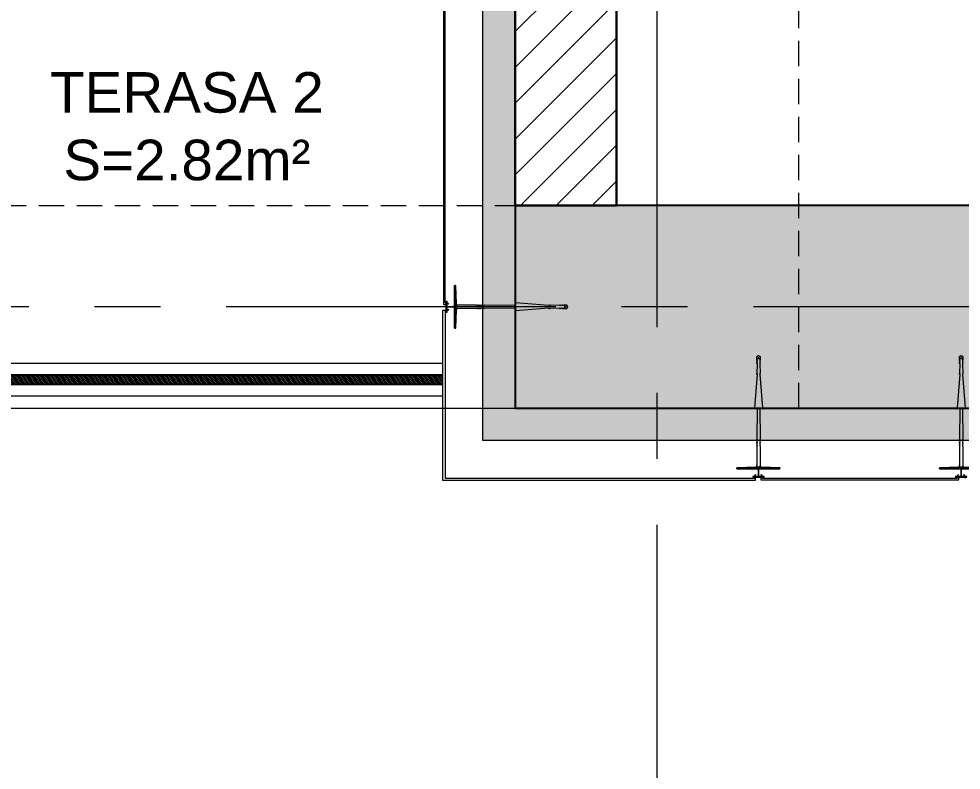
# Model space of a CAD drawing. Header units: centimetres. Extents: x 92587 to 105438, y -55119 to -48334.
# Drawn here: x 95821.7 to 96054.1, y -54211.7 to -54026.3 of the extents above; entities that cross this region are included whole.
import ezdxf

# ---------------------------------------------------------------- set-up
doc = ezdxf.new("R2010")
doc.units = ezdxf.units.CM
doc.header["$LTSCALE"] = 50
doc.header["$MEASUREMENT"] = 0
for name, pattern in [('AUSGEZOGEN', [0]), ('AXES', [2, 1.25, -0.25, 0.25, -0.25]), ('CACHE', [0.375, 0.25, -0.125]), ('CONTINU', [0]), ('CORNER', [20, 0, -20])]:
    doc.linetypes.add(name, pattern=pattern)
for name, color, linetype in [('AXES', 10, 'AXES'), ('BETON COUPE', 3, 'CONTINU'), ('BETON TRAME', 252, 'Continuous'), ('BORD', 5, 'Continuous')]:
    doc.layers.add(name, color=color, linetype=linetype)
for name, color, linetype, lineweight in [('BETON CACHE', 4, 'CACHE', 5), ('BETON SUP TRAME', 4, 'CACHE', 5), ('CONSOLE ISOL.', 214, 'Continuous', 15), ('ISOLATION', 252, 'Continuous', 0), ('MACONNERIE COUPE', 7, 'Continuous', 30), ('MACONNERIE HACHURE', 253, 'Continuous', 13), ('WD_Corner', 154, 'Continuous', 5), ('WD_Dowel', 154, 'Continuous', 5), ('WD_Text_Legende', 154, 'AUSGEZOGEN', 5), ('WINDOWS', 21, 'Continuous', 5)]:
    doc.layers.add(name, color=color, linetype=linetype, lineweight=lineweight)
doc.layers.add('DEMOL', color=7, linetype='Continuous', lineweight=60, true_color=0xa87e00)
doc.layers.add('HYPALON', color=7, linetype='Continuous', true_color=0xffaa00)
doc.layers.add('WD_Assist1', color=6, linetype='CORNER', lineweight=0, plot=False)
doc.styles.add('RS_TEXT_1.50', font='arial.ttf', dxfattribs={"height": 12.5})

# ---------------------------------------------------------------- blocks, each defined once
blk = doc.blocks.new('A$C1cd8c289')
at = {"layer": 'AXES', "lineweight": 5, "ltscale": 1.3}
for p, q in [((1270, -4150), (1270, -1058.41)), ((3195, -3235), (-1985, -3235))]:
    blk.add_line(p, q, dxfattribs=at)
blk = doc.blocks.new('ankeri')
at = {"layer": 'WD_Assist1'}
for p, q in [((-2.32, 5.2), (-2.54, 0.59)), ((-2.22, 5.3), (-2.32, 5.2)), ((-2, 5.3), (-2.22, 5.3)), ((-2, -5.3), (-2, 5.3)), ((-29.75, 0.39), (-30, 0)), ((-30, 0), (-29.75, -0.39)), ((-2.76, 0.39), (-29.75, 0.39)), ((-2.54, 0.59), (-2.76, 0.39)), ((-29.75, -0.39), (-2.76, -0.39)), ((-2.76, -0.39), (-2.54, -0.59)), ((-2.54, -0.59), (-2.32, -5.2)), ((-2.32, -5.2), (-2.22, -5.3)), ((-2.22, -5.3), (-2, -5.3))]:
    blk.add_line(p, q, dxfattribs=at)
at = {"layer": 'WD_Corner', "lineweight": 5}
blk.add_lwpolyline([(-2, 0.1), (-1.85, 0.1, -1), (-1.75, 0.1), (-0.25, 0.1, 0.185242), (-0.1, 0.55), (-0.1, 0.72), (-0.15, 0.73), (-0.15, 0.74), (-0.1, 0.75), (-0.1, 0.85), (-0.3, 0.85), (-0.3, 0.8), (-0.32, 0.8), (-0.33, 0.85), (-0.38, 0.85), (-0.5, 0.73), (-0.47, 0.68), (-0.48, 0.68), (-0.53, 0.7), (-0.54, 0.69), (-0.51, 0.65), (-0.54, 0.62), (-0.61, 0.69), (-0.4, 0.9), (-0.1, 0.9), (-0.1, 1.4), (0, 1.4), (0.05, 1.2), (0, 1.2), (0.05, 1.1), (0, 1.1), (0.25, 1), (0, 1), (0, -1), (0.25, -1), (0, -1.1), (0.05, -1.1), (0, -1.2), (0.05, -1.2), (0, -1.4), (-0.1, -1.4), (-0.1, -0.9), (-0.4, -0.9), (-0.61, -0.69), (-0.54, -0.62), (-0.51, -0.65), (-0.54, -0.69), (-0.53, -0.7), (-0.48, -0.68), (-0.47, -0.68), (-0.5, -0.73), (-0.38, -0.85), (-0.33, -0.85), (-0.32, -0.8), (-0.3, -0.8), (-0.3, -0.85), (-0.1, -0.85), (-0.1, -0.75), (-0.15, -0.74), (-0.15, -0.73), (-0.1, -0.72), (-0.1, -0.55, 0.185242), (-0.25, -0.1), (-1.75, -0.1, -1), (-1.85, -0.1), (-2, -0.1)], format="xyb", close=True, dxfattribs=at)
at = {"layer": 'WD_Dowel'}
for p, q in [((-2.32, 5.2), (-2.54, 0.74)), ((-2, 5.3), (-2.22, 5.3)), ((-2.11, 5.3), (-2.11, -5.3)), ((-2, 5.3), (-2, -5.3)), ((-2.11, 2.94), (-2.32, 2.94)), ((-2.32, 2.94), (-2.32, 0.74)), ((-29.75, 0.39), (-30, 0)), ((-30, 0), (-29.75, -0.39)), ((-28.88, 0.39), (-29.75, 0.39)), ((-29.47, 0.05), (-29.25, 0.09)), ((-29.47, 0.05), (-29.47, -0.05)), ((-29.25, 0.29), (-29.04, 0.37)), ((-29.25, 0.29), (-29.25, -0.29)), ((-28.88, 0.39), (-29.04, 0.34)), ((-29.04, 0.34), (-29.04, 0.37)), ((-28.82, 0.39), (-28.88, 0.39)), ((-28.82, 0.39), (-28.82, 0.34)), ((-28.82, 0.34), (-28.66, 0.39)), ((-28.61, 0.39), (-28.66, 0.39)), ((-28.61, 0.39), (-28.66, 0.39)), ((-28.61, 0.39), (-28.61, 0.34)), ((-28.61, 0.34), (-28.44, 0.39)), ((-28.39, 0.39), (-28.44, 0.39)), ((-28.39, 0.39), (-28.39, 0.34)), ((-28.39, 0.34), (-28.23, 0.39)), ((-28.17, 0.39), (-28.23, 0.39)), ((-28.17, 0.39), (-28.17, 0.34)), ((-28.17, 0.34), (-28.01, 0.39)), ((-27.96, 0.39), (-28.01, 0.39)), ((-27.96, 0.39), (-27.96, 0.34)), ((-27.96, 0.34), (-25.61, 0.39)), ((-25.56, 0.39), (-25.61, 0.39)), ((-25.56, 0.39), (-25.56, 0.34)), ((-25.56, 0.34), (-25.4, 0.39)), ((-25.34, 0.39), (-25.4, 0.39)), ((-25.34, 0.34), (-17.05, 0.99)), ((-25.34, 0.39), (-25.34, 0.34)), ((-17, 0.99), (-17.05, 0.99)), ((-17, 0.99), (-17, 0.34)), ((-17, 0.34), (-9.36, 0.39)), ((-9.3, 0.39), (-9.36, 0.39)), ((-9.3, 0.39), (-9.3, 0.34)), ((-9.3, 0.34), (-9.14, 0.39)), ((-9.09, 0.39), (-9.14, 0.39)), ((-9.09, 0.39), (-9.09, 0.34)), ((-9.09, 0.34), (-8.93, 0.39)), ((-8.87, 0.39), (-8.93, 0.39)), ((-8.87, 0.39), (-8.87, 0.34)), ((-8.87, 0.34), (-8.71, 0.39)), ((-8.66, 0.39), (-8.71, 0.39)), ((-8.66, 0.39), (-8.66, 0.34)), ((-8.66, 0.34), (-8.5, 0.39)), ((-8.44, 0.39), (-8.5, 0.39)), ((-8.44, 0.39), (-8.44, 0.34)), ((-8.44, 0.34), (-8.28, 0.39)), ((-8.23, 0.39), (-8.28, 0.39)), ((-8.23, 0.39), (-8.23, 0.34)), ((-8.23, 0.34), (-8.06, 0.39)), ((-8.01, 0.39), (-8.06, 0.39)), ((-8.01, 0.39), (-8.01, 0.34)), ((-8.01, 0.34), (-7.85, 0.39)), ((-7.79, 0.39), (-7.85, 0.39)), ((-7.79, 0.39), (-7.79, 0.34)), ((-7.79, 0.34), (-7.63, 0.39)), ((-7.58, 0.39), (-7.63, 0.39)), ((-7.58, 0.39), (-7.58, 0.34)), ((-7.58, 0.34), (-7.42, 0.39)), ((-7.42, 0.39), (-2.76, 0.39)), ((-2.54, 0.74), (-2.54, -0.74)), ((-2.54, 0.74), (-2.11, 0.74)), ((-2.11, 0.1), (-2.54, 0.1)), ((-2.32, 0.1), (-2.32, 0.74)), ((-29.75, -0.39), (-28.88, -0.39)), ((-29.25, -0.1), (-29.47, -0.05)), ((-29.25, -0.29), (-29.04, -0.37)), ((-29.04, -0.37), (-29.04, -0.34)), ((-29.04, -0.34), (-28.88, -0.39)), ((-28.82, -0.39), (-28.88, -0.39)), ((-28.82, -0.39), (-28.82, -0.34)), ((-28.82, -0.34), (-28.66, -0.39)), ((-28.61, -0.39), (-28.66, -0.39)), ((-28.61, -0.39), (-28.61, -0.34)), ((-28.61, -0.34), (-28.44, -0.39)), ((-28.39, -0.39), (-28.44, -0.39)), ((-28.39, -0.39), (-28.39, -0.34)), ((-28.39, -0.34), (-28.23, -0.39)), ((-28.17, -0.39), (-28.23, -0.39)), ((-28.17, -0.39), (-28.17, -0.34)), ((-28.17, -0.34), (-28.01, -0.39)), ((-27.96, -0.39), (-28.01, -0.39)), ((-27.96, -0.39), (-27.96, -0.34)), ((-27.96, -0.34), (-25.61, -0.39)), ((-25.56, -0.39), (-25.61, -0.39)), ((-25.56, -0.39), (-25.56, -0.34)), ((-25.56, -0.34), (-25.4, -0.39)), ((-25.34, -0.39), (-25.4, -0.39)), ((-25.34, -0.39), (-25.34, -0.34)), ((-25.34, -0.34), (-17.05, -0.99)), ((-17, -0.99), (-17.05, -0.99)), ((-17, -0.99), (-17, -0.34)), ((-17, -0.34), (-9.36, -0.39)), ((-9.3, -0.39), (-9.36, -0.39)), ((-9.3, -0.39), (-9.3, -0.34)), ((-9.3, -0.34), (-9.14, -0.39)), ((-9.09, -0.39), (-9.14, -0.39)), ((-9.09, -0.39), (-9.09, -0.34)), ((-9.09, -0.34), (-8.93, -0.39)), ((-8.87, -0.39), (-8.93, -0.39)), ((-8.87, -0.39), (-8.87, -0.34)), ((-8.87, -0.34), (-8.71, -0.39)), ((-8.66, -0.39), (-8.71, -0.39)), ((-8.66, -0.39), (-8.66, -0.34)), ((-8.66, -0.34), (-8.5, -0.39)), ((-8.44, -0.39), (-8.5, -0.39)), ((-8.44, -0.39), (-8.44, -0.34)), ((-8.44, -0.34), (-8.28, -0.39)), ((-8.23, -0.39), (-8.28, -0.39)), ((-8.23, -0.39), (-8.23, -0.34)), ((-8.23, -0.34), (-8.06, -0.39)), ((-8.01, -0.39), (-8.06, -0.39)), ((-8.01, -0.39), (-8.01, -0.34)), ((-8.01, -0.34), (-7.85, -0.39)), ((-7.79, -0.39), (-7.85, -0.39)), ((-7.79, -0.39), (-7.79, -0.34)), ((-7.79, -0.34), (-7.63, -0.39)), ((-7.58, -0.39), (-7.63, -0.39)), ((-7.58, -0.39), (-7.58, -0.34)), ((-7.58, -0.34), (-7.42, -0.39)), ((-7.42, -0.39), (-2.76, -0.39)), ((-2.11, -0.1), (-2.54, -0.1)), ((-2.54, -0.74), (-2.11, -0.74)), ((-2.54, -0.74), (-2.32, -5.2)), ((-2.32, -0.74), (-2.32, -0.1)), ((-2.22, -2.94), (-2.32, -0.74)), ((-2.11, -2.94), (-2.22, -2.94)), ((-2, -5.3), (-2.22, -5.3))]:
    blk.add_line(p, q, dxfattribs=at)
for centre, major_axis, start_param, end_param in [((-2.22, 5.2), (0.108, 0), 1.570796, 3.141593), ((-2.76, 0.59), (0.216, 0), -1.570795, 0), ((-2.76, -0.59), (-0.216, 0), 3.141593, 4.712389), ((-2.22, -5.2), (0.108, 0), 3.141593, 4.712389)]:
    blk.add_ellipse(centre, major_axis=major_axis, ratio=0.909091, start_param=start_param, end_param=end_param, dxfattribs=at)

msp = doc.modelspace()

# ---------------------------------------------------------------- hatches: boundary and pattern name
at = {"layer": 'BETON TRAME', "transparency": 33554559}
h = msp.add_hatch(color=256, dxfattribs=at)
h.dxf.hatch_style = 1
h.paths.add_polyline_path([(95944.11, -52797.36), (95979.11, -52797.36), (95979.11, -53447.36), (95944.11, -53447.36), (95944.11, -53272.36), (95484.11, -53272.36), (95484.11, -53447.36), (95449.11, -53447.36), (95449.11, -52797.36), (95484.11, -52797.36), (95484.11, -53232.36), (95694.11, -53232.36), (95694.11, -52902.36), (95734.11, -52902.36), (95734.11, -53232.36), (95944.11, -53232.36)])
h.paths.add_polyline_path([(96814.11, -54122.36), (96814.11, -54072.36), (96679.11, -54072.36), (96679.11, -54122.36)])
h.paths.add_polyline_path([(96079.11, -54122.36), (96079.11, -54072.36), (95944.11, -54072.36), (95944.11, -54122.36)])
h.paths.add_polyline_path([(95484.11, -54122.36), (95484.11, -54072.36), (95349.11, -54072.36), (95349.11, -54122.36)])
h.paths.add_polyline_path([(94749.11, -54122.36), (94749.11, -54072.36), (94614.11, -54072.36), (94614.11, -54122.36)])
h.paths.add_polyline_path([(94749.11, -53447.36), (94749.11, -53397.36), (94614.11, -53397.36), (94614.11, -53447.36)])
h.paths.add_polyline_path([(96814.11, -53447.36), (96814.11, -53397.36), (96679.11, -53397.36), (96679.11, -53447.36)])
h.paths.add_polyline_path([(96814.11, -52847.36), (96814.11, -52797.36), (96679.11, -52797.36), (96679.11, -52847.36)])
h.paths.add_polyline_path([(94749.11, -52847.36), (94749.11, -52797.36), (94614.11, -52797.36), (94614.11, -52847.36)])
h.paths.add_polyline_path([(94749.11, -52107.36), (94749.11, -52057.36), (94614.11, -52057.36), (94614.11, -52107.36)])
h.paths.add_polyline_path([(96679.11, -52057.36), (96679.11, -52107.36), (96814.11, -52107.36), (96814.11, -52057.36)])
h.paths.add_polyline_path([(95984.11, -52107.36), (95984.11, -52057.36), (95874.11, -52057.36), (95874.11, -52107.36)])
h.paths.add_polyline_path([(95554.11, -52107.36), (95554.11, -52057.36), (95444.11, -52057.36), (95444.11, -52107.36)])
h.paths.add_polyline_path([(95579.11, -52057.36), (95554.11, -52057.36), (95554.11, -52562.36), (95579.11, -52562.36)])
h.paths.add_polyline_path([(95874.11, -52057.36), (95849.11, -52057.36), (95849.11, -52562.36), (95874.11, -52562.36)])
at = {"layer": 'ISOLATION', "transparency": 33554687}
h = msp.add_hatch(dxfattribs=at)
h.set_pattern_fill('INSUL', color=256, scale=10, angle=45)
h.set_pattern_definition([(45, (95325.019, -52616.9036), (-2.6516504, 2.6516504), []), (45, (95324.1353, -52616.0197), (-2.6516504, 2.6516504), [1.25, -1.25]), (45, (95323.2514, -52615.136), (-2.6516504, 2.6516504), [1.25, -1.25])])
h.paths.add_polyline_path([(96079.11, -54122.36), (96079.11, -54187.36), (96164.11, -54187.36), (96164.11, -54195.36), (96071.11, -54195.36), (96071.11, -54130.36), (95936.11, -54130.36), (95936.11, -53965.36), (95926.61, -53965.36), (95926.61, -53957.36), (95944.11, -53957.36), (95944.11, -54122.36)])
at = {"layer": 'MACONNERIE HACHURE'}
h = msp.add_hatch(dxfattribs=at)
h.set_pattern_fill('ANSI31', color=256, scale=50, style=0)
h.set_pattern_definition([(45, (845.911, 6550.742), (-4.41941738, 4.41941738), [])])
h.paths.add_polyline_path([(96464.11, -53567.36), (96464.11, -53736.36), (96392.11, -53736.36), (96392.11, -53757.36), (96414.11, -53757.36), (96414.11, -53762.36), (96234.11, -53762.36), (96234.11, -53750.36), (96284.11, -53750.36), (96284.11, -53577.36), (96306.11, -53577.36), (96306.11, -53589.36), (96296.11, -53589.36), (96296.11, -53750.36), (96387.11, -53750.36), (96387.11, -53731.36), (96444.11, -53731.36), (96444.11, -53589.36), (96388.11, -53589.36), (96388.11, -53577.36), (96452.11, -53577.36), (96452.11, -53567.36)])
h.paths.add_polyline_path([(95894.28, -52902.36), (95944.11, -52902.36), (95944.11, -52942.36), (95894.28, -52942.36)])
h.paths.add_polyline_path([(95734.11, -52902.36), (95774.11, -52902.36), (95774.11, -52942.36), (95734.11, -52942.36)])
h.paths.add_polyline_path([(95874.11, -52547.36), (95964.11, -52547.36), (95964.11, -52607.36), (96117.11, -52607.36), (96117.11, -52547.36), (96129.11, -52547.36), (96129.11, -52667.36), (96109.11, -52667.36), (96109.11, -52632.36), (95944.11, -52632.36), (95944.11, -52583.36), (95874.11, -52583.36), (95874.11, -52632.36), (95839.11, -52632.36), (95839.11, -52612.36), (95849.11, -52612.36), (95849.11, -52562.36), (95874.11, -52562.36), (95874.11, -52578.36), (95944.11, -52578.36), (95944.11, -52552.36), (95874.11, -52552.36)])
h.paths.add_polyline_path([(96444.11, -54162.36), (96344.11, -54162.36), (96344.11, -54187.36), (96444.11, -54187.36)])
h.paths.add_polyline_path([(96679.11, -52154.25), (96704.11, -52154.25), (96704.11, -52107.36), (96679.11, -52107.36)])
h.paths.add_polyline_path([(96679.11, -54052.36), (96704.11, -54052.36), (96704.11, -54072.36), (96679.11, -54072.36)])
h.paths.add_polyline_path([(95996.61, -52902.36), (95979.11, -52902.36), (95979.11, -52922.36), (95996.61, -52922.36)])
h.paths.add_polyline_path([(96319.11, -52789.36), (96329.11, -52789.36), (96329.11, -52777.36), (96289.11, -52777.36), (96289.11, -52789.36), (96299.11, -52789.36), (96299.11, -53107.36), (96129.11, -53107.36), (96129.11, -52789.36), (96207.12, -52789.36), (96207.12, -52777.36), (96129.11, -52777.36), (96129.11, -52767.36), (96109.11, -52767.36), (96109.11, -52902.36), (96096.61, -52902.36), (96096.61, -52922.36), (96109.11, -52922.36), (96109.11, -53137.36), (96130.11, -53137.36), (96130.11, -53467.36), (96228.12, -53467.36), (96228.12, -53455.36), (96150.11, -53455.36), (96150.11, -53137.36), (96320.11, -53137.36), (96320.11, -53455.36), (96310.11, -53455.36), (96310.11, -53467.36), (96350.11, -53467.36), (96350.11, -53455.36), (96340.11, -53455.36), (96340.11, -53137.36), (96679.11, -53137.36), (96679.11, -53182.36), (96704.11, -53182.36), (96704.11, -53132.36), (96814.11, -53132.36), (96814.11, -53112.36), (96704.11, -53112.36), (96704.11, -53062.36), (96679.11, -53062.36), (96679.11, -53107.36), (96319.11, -53107.36)])
h.paths.add_polyline_path([(96487.11, -53762.36), (96487.11, -53742.36), (96789.11, -53742.36), (96789.11, -53677.36), (96814.11, -53677.36), (96814.11, -53767.36), (96704.11, -53767.36), (96704.11, -53782.36), (96679.11, -53782.36), (96679.11, -53762.36)])
h.paths.add_polyline_path([(96044.11, -53859.36), (96019.11, -53859.36), (96019.11, -53581.36), (95967.11, -53581.36), (95967.11, -53559.36), (95979.11, -53559.36), (95979.11, -53569.36), (96104.11, -53569.36), (96104.11, -53581.36), (96044.11, -53581.36)])
h.paths.add_polyline_path([(96019.11, -53932.36), (96019.11, -53952.36), (95969.11, -53952.36), (95969.11, -54072.36), (95944.11, -54072.36), (95944.11, -53957.36), (95926.61, -53957.36), (95926.61, -53932.36)])
h.paths.add_polyline_path([(96679.11, -54122.36), (96679.11, -54162.36), (96624.11, -54162.36), (96624.11, -54187.36), (96704.11, -54187.36), (96704.11, -54122.36)])
h.paths.add_polyline_path([(96104.11, -54162.36), (96164.11, -54162.36), (96164.11, -54187.36), (96079.11, -54187.36), (96079.11, -54122.36), (96079.11, -54122.36), (96079.11, -54072.36), (96104.11, -54072.36)])
h.paths.add_polyline_path([(96679.11, -52482.36), (96679.11, -52424.25), (96704.11, -52424.25), (96704.11, -52477.36), (96814.11, -52477.36), (96814.11, -52567.36), (96789.11, -52567.36), (96789.11, -52502.36), (96456.11, -52502.36), (96456.11, -52675.36), (96444.11, -52675.36), (96444.11, -52667.36), (96388.11, -52667.36), (96388.11, -52655.36), (96444.11, -52655.36), (96444.11, -52507.36), (96296.11, -52507.36), (96296.11, -52655.36), (96306.11, -52655.36), (96306.11, -52667.36), (96284.11, -52667.36), (96284.11, -52494.36), (96234.24, -52494.36), (96234.24, -52482.36)])
h.paths.add_polyline_path([(96444.11, -52809.36), (96444.11, -52789.36), (96421.11, -52789.36), (96421.11, -52777.36), (96444.11, -52777.36), (96444.11, -52767.36), (96456.11, -52767.36), (96456.11, -52797.36), (96679.11, -52797.36), (96679.11, -52809.36)], flags=17)
h.paths.add_polyline_path([(96464.11, -53447.36), (96679.11, -53447.36), (96679.11, -53435.36), (96452.11, -53435.36), (96452.11, -53455.36), (96442.11, -53455.36), (96442.11, -53467.36), (96452.11, -53467.36), (96452.11, -53475.36), (96464.11, -53475.36)])
h.paths.add_polyline_path([(95879.11, -53447.36), (95879.11, -53459.36), (95967.11, -53459.36), (95967.11, -53467.36), (95979.11, -53467.36), (95979.11, -53447.36)])
h.paths.add_polyline_path([(96789.11, -52797.36), (96814.11, -52797.36), (96814.11, -52747.36), (96789.11, -52747.36)])
h.paths.add_polyline_path([(96789.11, -53447.36), (96814.11, -53447.36), (96814.11, -53497.36), (96789.11, -53497.36)])
h.paths.add_polyline_path([(96679.11, -52847.36), (96704.11, -52847.36), (96704.11, -52902.25), (96679.11, -52902.25)], flags=17)
h.paths.add_polyline_path([(96679.11, -53397.36), (96704.11, -53397.36), (96704.11, -53342.47), (96679.11, -53342.47)], flags=17)
h.paths.add_polyline_path([(95533.94, -52902.36), (95484.11, -52902.36), (95484.11, -52942.36), (95533.94, -52942.36)])
h.paths.add_polyline_path([(95694.11, -52902.36), (95654.11, -52902.36), (95654.11, -52942.36), (95694.11, -52942.36)])
h.paths.add_polyline_path([(95849.11, -52082.36), (95829.11, -52082.36), (95829.11, -52057.36), (95849.11, -52057.36)])
h.paths.add_polyline_path([(96164.11, -52082.36), (96164.11, -52057.36), (95984.11, -52057.36), (95984.11, -52082.36)])
h.paths.add_polyline_path([(95554.11, -52547.36), (95464.11, -52547.36), (95464.11, -52607.36), (95311.11, -52607.36), (95311.11, -52547.36), (95299.11, -52547.36), (95299.11, -52667.36), (95319.11, -52667.36), (95319.11, -52632.36), (95484.11, -52632.36), (95484.11, -52583.36), (95554.11, -52583.36), (95554.11, -52632.36), (95739.11, -52632.36), (95739.11, -52612.36), (95579.11, -52612.36), (95579.11, -52562.36), (95554.11, -52562.36), (95554.11, -52578.36), (95484.11, -52578.36), (95484.11, -52552.36), (95554.11, -52552.36)])
h.paths.add_polyline_path([(94984.11, -54162.36), (95084.11, -54162.36), (95084.11, -54187.36), (94984.11, -54187.36)])
h.paths.add_polyline_path([(94749.11, -52154.25), (94724.11, -52154.25), (94724.11, -52107.36), (94749.11, -52107.36)])
h.paths.add_polyline_path([(94749.11, -54052.36), (94724.11, -54052.36), (94724.11, -54072.36), (94749.11, -54072.36)])
h.paths.add_polyline_path([(95431.61, -52902.36), (95449.11, -52902.36), (95449.11, -52922.36), (95431.61, -52922.36)])
h.paths.add_polyline_path([(95729.11, -53932.36), (95746.61, -53932.36), (95746.61, -53957.36), (95729.11, -53957.36), (95729.11, -54122.36), (95699.11, -54122.36), (95699.11, -53957.36), (95681.5, -53957.36), (95681.5, -53932.36), (95699.11, -53932.36), (95699.11, -53459.36), (95631.11, -53459.36), (95631.11, -53447.36), (95699.11, -53447.36), (95699.11, -53272.36), (95729.11, -53272.36), (95729.11, -53447.36), (95797.11, -53447.36), (95797.11, -53459.36), (95729.11, -53459.36)])
h.paths.add_polyline_path([(95109.11, -52789.36), (95099.11, -52789.36), (95099.11, -52777.36), (95139.11, -52777.36), (95139.11, -52789.36), (95129.11, -52789.36), (95129.11, -53107.36), (95299.11, -53107.36), (95299.11, -52789.36), (95221.1, -52789.36), (95221.1, -52777.36), (95299.11, -52777.36), (95299.11, -52767.36), (95319.11, -52767.36), (95319.11, -52902.36), (95331.61, -52902.36), (95331.61, -52922.36), (95319.11, -52922.36), (95319.11, -53137.36), (95298.11, -53137.36), (95298.11, -53467.36), (95200.1, -53467.36), (95200.1, -53455.36), (95278.11, -53455.36), (95278.11, -53137.36), (95108.11, -53137.36), (95108.11, -53455.36), (95118.11, -53455.36), (95118.11, -53467.36), (95078.11, -53467.36), (95078.11, -53455.36), (95088.11, -53455.36), (95088.11, -53137.36), (94749.11, -53137.36), (94749.11, -53182.36), (94724.11, -53182.36), (94724.11, -53132.36), (94614.11, -53132.36), (94614.11, -53112.36), (94724.11, -53112.36), (94724.11, -53062.36), (94749.11, -53062.36), (94749.11, -53107.36), (95109.11, -53107.36)])
h.paths.add_polyline_path([(94964.11, -53736.36), (95036.11, -53736.36), (95036.11, -53757.36), (95014.11, -53757.36), (95014.11, -53762.36), (95194.11, -53762.36), (95194.11, -53750.36), (95144.11, -53750.36), (95144.11, -53577.36), (95122.11, -53577.36), (95122.11, -53589.36), (95132.11, -53589.36), (95132.11, -53750.36), (95041.11, -53750.36), (95041.11, -53731.36), (94984.11, -53731.36), (94984.11, -53589.36), (95040.11, -53589.36), (95040.11, -53577.36), (94976.11, -53577.36), (94976.11, -53567.36), (94964.11, -53567.36)])
h.paths.add_polyline_path([(94941.11, -53762.36), (94941.11, -53742.36), (94639.11, -53742.36), (94639.11, -53677.36), (94614.11, -53677.36), (94614.11, -53767.36), (94724.11, -53767.36), (94724.11, -53782.36), (94749.11, -53782.36), (94749.11, -53762.36)])
h.paths.add_polyline_path([(95384.11, -53859.36), (95409.11, -53859.36), (95409.11, -53581.36), (95461.11, -53581.36), (95461.11, -53559.36), (95449.11, -53559.36), (95449.11, -53569.36), (95324.11, -53569.36), (95324.11, -53581.36), (95384.11, -53581.36)])
h.paths.add_polyline_path([(95409.11, -53932.36), (95409.11, -53952.36), (95459.11, -53952.36), (95459.11, -54072.36), (95484.11, -54072.36), (95484.11, -53957.36), (95501.61, -53957.36), (95501.61, -53932.36)])
h.paths.add_polyline_path([(94749.11, -54122.36), (94749.11, -54162.36), (94804.11, -54162.36), (94804.11, -54187.36), (94724.11, -54187.36), (94724.11, -54122.36)])
h.paths.add_polyline_path([(95324.11, -54162.36), (95264.11, -54162.36), (95264.11, -54187.36), (95349.11, -54187.36), (95349.11, -54122.36), (95349.11, -54122.36), (95349.11, -54072.36), (95324.11, -54072.36)])
h.paths.add_polyline_path([(96679.11, -52082.36), (96624.11, -52082.36), (96624.11, -52057.36), (96679.11, -52057.36)])
h.paths.add_polyline_path([(96444.11, -52082.36), (96444.11, -52057.36), (96344.11, -52057.36), (96344.11, -52082.36)])
h.paths.add_polyline_path([(95729.11, -52082.36), (95579.11, -52082.36), (95579.11, -52057.36), (95729.11, -52057.36)])
h.paths.add_polyline_path([(95444.11, -52082.36), (94749.11, -52082.36), (94749.11, -52057.36), (95444.11, -52057.36)])
h.paths.add_polyline_path([(94749.11, -52482.36), (94749.11, -52424.25), (94724.11, -52424.25), (94724.11, -52477.36), (94614.11, -52477.36), (94614.11, -52567.36), (94639.11, -52567.36), (94639.11, -52502.36), (94972.11, -52502.36), (94972.11, -52675.36), (94984.11, -52675.36), (94984.11, -52667.36), (95040.11, -52667.36), (95040.11, -52655.36), (94984.11, -52655.36), (94984.11, -52507.36), (95132.11, -52507.36), (95132.11, -52655.36), (95122.11, -52655.36), (95122.11, -52667.36), (95144.11, -52667.36), (95144.11, -52494.36), (95193.98, -52494.36), (95193.98, -52482.36)])
h.paths.add_polyline_path([(94984.11, -52809.36), (94984.11, -52789.36), (95007.11, -52789.36), (95007.11, -52777.36), (94984.11, -52777.36), (94984.11, -52767.36), (94972.11, -52767.36), (94972.11, -52797.36), (94749.11, -52797.36), (94749.11, -52809.36)], flags=17)
h.paths.add_polyline_path([(94964.11, -53447.36), (94749.11, -53447.36), (94749.11, -53435.36), (94976.11, -53435.36), (94976.11, -53455.36), (94986.11, -53455.36), (94986.11, -53467.36), (94976.11, -53467.36), (94976.11, -53475.36), (94964.11, -53475.36)])
h.paths.add_polyline_path([(95549.11, -53447.36), (95549.11, -53459.36), (95461.11, -53459.36), (95461.11, -53467.36), (95449.11, -53467.36), (95449.11, -53447.36)])
h.paths.add_polyline_path([(94639.11, -52797.36), (94614.11, -52797.36), (94614.11, -52747.36), (94639.11, -52747.36)])
h.paths.add_polyline_path([(94639.11, -53447.36), (94614.11, -53447.36), (94614.11, -53497.36), (94639.11, -53497.36)])
h.paths.add_polyline_path([(94749.11, -52847.36), (94724.11, -52847.36), (94724.11, -52902.25), (94749.11, -52902.25)], flags=17)
h.paths.add_polyline_path([(94749.11, -53397.36), (94724.11, -53397.36), (94724.11, -53342.47), (94749.11, -53342.47)], flags=17)
at = {"layer": 'WINDOWS'}
h = msp.add_hatch(dxfattribs=at)
h.set_pattern_fill('ANSI31', color=140, scale=2.5, angle=450)
h.set_pattern_definition([(135, (-3970.91223, -4068.7406), (-0.2209708691, -0.2209708691), [])])
h.paths.add_polyline_path([(95746.96, -54116.36), (95926.26, -54116.36), (95926.26, -54114.36), (95746.96, -54114.36)])

# ---------------------------------------------------------------- linework, layer by layer
at = {"layer": 'BETON CACHE', "lineweight": 5, "ltscale": 0.5}
for points in [[(94614.11, -54122.36), (96814.11, -54122.36), (96814.11, -52057.36), (94614.11, -52057.36)], [(94664.11, -54072.36), (96764.11, -54072.36), (96764.11, -52107.36), (94664.11, -52107.36)]]:
    msp.add_lwpolyline(points, close=True, dxfattribs=at)
at = {"layer": 'BETON COUPE'}
msp.add_lwpolyline([(96079.11, -54122.36), (96079.11, -54072.36), (95944.11, -54072.36), (95944.11, -54122.36)], close=True, dxfattribs=at)
at = {"layer": 'BETON SUP TRAME', "lineweight": 5, "ltscale": 0.5}
msp.add_lwpolyline([(95944.11, -54122.36), (96014.11, -54122.36), (96014.11, -52057.36), (95944.11, -52057.36)], close=True, dxfattribs=at)
at = {"layer": 'BORD', "lineweight": 5, "ltscale": 0.5}
msp.add_lwpolyline([(94514.11, -53782.36), (94514.11, -54057.36), (94614.11, -54057.36), (94614.11, -54122.36), (94724.11, -54122.36), (94724.11, -54187.36), (95349.11, -54187.36), (95349.11, -54122.36), (96079.11, -54122.36), (96079.11, -54187.36), (96704.11, -54187.36), (96704.11, -54122.36), (96814.11, -54122.36), (96814.11, -54057.36), (96914.11, -54057.36), (96914.11, -53782.36)], dxfattribs=at)
at = {"layer": 'CONSOLE ISOL.'}
msp.add_lwpolyline([(96814.11, -53122.36), (96119.11, -53122.36), (96119.11, -52902.36), (95979.11, -52902.36), (95979.11, -53272.36), (95714.11, -53272.36), (95714.11, -54122.36), (96079.11, -54122.36), (96079.11, -54187.36), (96704.11, -54187.36), (96704.11, -54122.36), (96814.11, -54122.36), (96814.11, -54057.36), (96914.11, -54057.36), (96914.11, -53782.36), (96814.11, -53782.36)], close=True, dxfattribs=at)
at = {"layer": 'HYPALON', "lineweight": 5, "ltscale": 0.5}
for points in [[(95746.96, -54119.36), (95926.26, -54119.36), (95926.26, -54111.36), (95746.96, -54111.36)], [(95746.96, -54116.56), (95926.26, -54116.56), (95926.26, -54114.16), (95746.96, -54114.16)]]:
    msp.add_lwpolyline(points, close=True, dxfattribs=at)
at = {"layer": 'ISOLATION', "lineweight": 5, "ltscale": 0.5}
msp.add_lwpolyline([(96079.11, -54122.36), (96079.11, -54187.36), (96164.11, -54187.36), (96164.11, -54195.36), (96071.11, -54195.36), (96071.11, -54130.36), (95936.11, -54130.36), (95936.11, -53965.36), (95926.61, -53965.36), (95926.61, -53957.36), (95944.11, -53957.36), (95944.11, -54122.36)], close=True, dxfattribs=at)
at = {"layer": 'MACONNERIE COUPE'}
msp.add_lwpolyline([(96019.11, -53932.36), (96019.11, -53952.36), (95969.11, -53952.36), (95969.11, -54072.36), (95944.11, -54072.36), (95944.11, -53957.36), (95926.61, -53957.36), (95926.61, -53932.36)], close=True, dxfattribs=at)
at = {"layer": 'WD_Corner', "lineweight": 5, "ltscale": 0.5}
for points in [[(95927.11, -53998.36), (95927.11, -53997.96), (95926.46, -53997.96), (95926.46, -54096.76), (95927.11, -54096.76), (95927.11, -54096.36), (95926.86, -54096.36), (95926.86, -53998.36)], [(95927.11, -54098.36), (95926.86, -54098.36), (95926.86, -54139.61), (96003.11, -54139.61), (96003.11, -54139.36), (96003.31, -54139.36), (96003.31, -54140.21), (95926.26, -54140.21), (95926.26, -54098.16), (95927.11, -54098.16)]]:
    msp.add_lwpolyline(points, close=True, dxfattribs=at)
for points in [[(96004.71, -54139.36), (96004.71, -54140.01), (96053.51, -54140.01), (96053.51, -54139.36)], [(96005.11, -54139.36), (96005.11, -54139.61), (96053.11, -54139.61), (96053.11, -54139.36)]]:
    msp.add_lwpolyline(points, dxfattribs=at)
at = {"layer": 'WINDOWS', "color": 140}
msp.add_lwpolyline([(95746.96, -54116.36), (95926.26, -54116.36), (95926.26, -54114.36), (95746.96, -54114.36)], close=True, dxfattribs=at)

# ---------------------------------------------------------------- block references
at = {"layer": 'MACONNERIE COUPE', "lineweight": 5, "ltscale": 0.5}
msp.add_blockref('A$C1cd8c289', (94709.11, -50862.36), dxfattribs=at)
at = {"layer": 'WD_Text_Legende', "rotation": 180}
msp.add_blockref('ankeri', (95927.11, -54097.36), dxfattribs=at)
at = {"layer": 'WD_Text_Legende', "xscale": -1, "rotation": 90}
for p in [(96004.11, -54139.36), (96054.11, -54139.36)]:
    msp.add_blockref('ankeri', p, dxfattribs=at)

# ---------------------------------------------------------------- texts
at = {"layer": 'DEMOL', "lineweight": -2, "insert": (95863.13, -54052.86), "char_height": 10, "width": 93.9293, "attachment_point": 5, "style": 'RS_TEXT_1.50'}
msp.add_mtext('TERASA 2\\PS=2.82m²', dxfattribs=at)

doc.saveas('drawing.dxf')
